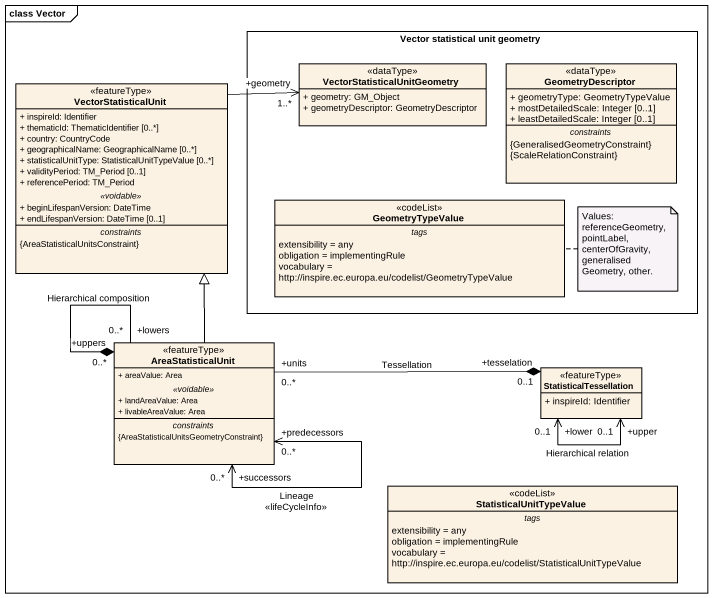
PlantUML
@startuml
mainframe class Vector
hide circle
hide empty members
skinparam classAttributeIconSize 0
rectangle "Vector statistical unit geometry" as Vector_statistical_unit {
  class "VectorStatisticalUnitGeometry" as VectorStatisticalUnitGeometr <<dataType>> {
    + geometry: GM_Object
    + geometryDescriptor: GeometryDescriptor
  }
  class GeometryDescriptor <<dataType>> {
    + geometryType: GeometryTypeValue
    + mostDetailedScale: Integer [0..1]
    + leastDetailedScale: Integer [0..1]
    -- constraints --
    {GeneralisedGeometryConstraint}
    {ScaleRelationConstraint}
  }
  class GeometryTypeValue <<codeList>> {
    -- tags --
    extensibility = any
    obligation = implementingRule
    vocabulary = http://inspire.ec.europa.eu/codelist/GeometryTypeValue
  }
}
class VectorStatisticalUnit <<featureType>> {
  + inspireId: Identifier
  + thematicId: ThematicIdentifier [0..*]
  + country: CountryCode
  + geographicalName: GeographicalName [0..*]
  + statisticalUnitType: StatisticalUnitTypeValue [0..*]
  + validityPeriod: TM_Period [0..1]
  + referencePeriod: TM_Period
  .. <<voidable>> ..
  + beginLifespanVersion: DateTime
  + endLifespanVersion: DateTime [0..1]
  -- constraints --
  {AreaStatisticalUnitsConstraint}
}
class AreaStatisticalUnit <<featureType>> {
  + areaValue: Area
  .. <<voidable>> ..
  + landAreaValue: Area
  + livableAreaValue: Area
  -- constraints --
  {AreaStatisticalUnitsGeometryConstraint}
}
class StatisticalTessellation <<featureType>> {
  + inspireId: Identifier
}
class StatisticalUnitTypeValue <<codeList>> {
  -- tags --
  extensibility = any
  obligation = implementingRule
  vocabulary = http://inspire.ec.europa.eu/codelist/StatisticalUnitTypeValue
}
VectorStatisticalUnit -right-> "+geometry\n1..*" VectorStatisticalUnitGeometr
AreaStatisticalUnit -up-|> VectorStatisticalUnit
AreaStatisticalUnit "+successors\n0..*" <--> "+predecessors\n0..*" AreaStatisticalUnit : Lineage\n<<lifeCycleInfo>>
AreaStatisticalUnit "+lowers\n0..*" --* "+uppers\n0..*" AreaStatisticalUnit : Hierarchical composition
AreaStatisticalUnit "+units\n0..*" -right-* "+tesselation\n0..1" StatisticalTessellation : Tessellation
StatisticalTessellation "+lower\n0..1" <--> "+upper\n0..1" StatisticalTessellation : Hierarchical relation
note right of GeometryTypeValue : Values: referenceGeometry, pointLabel, centerOfGravity, generalisedGeometry, other.
@enduml
